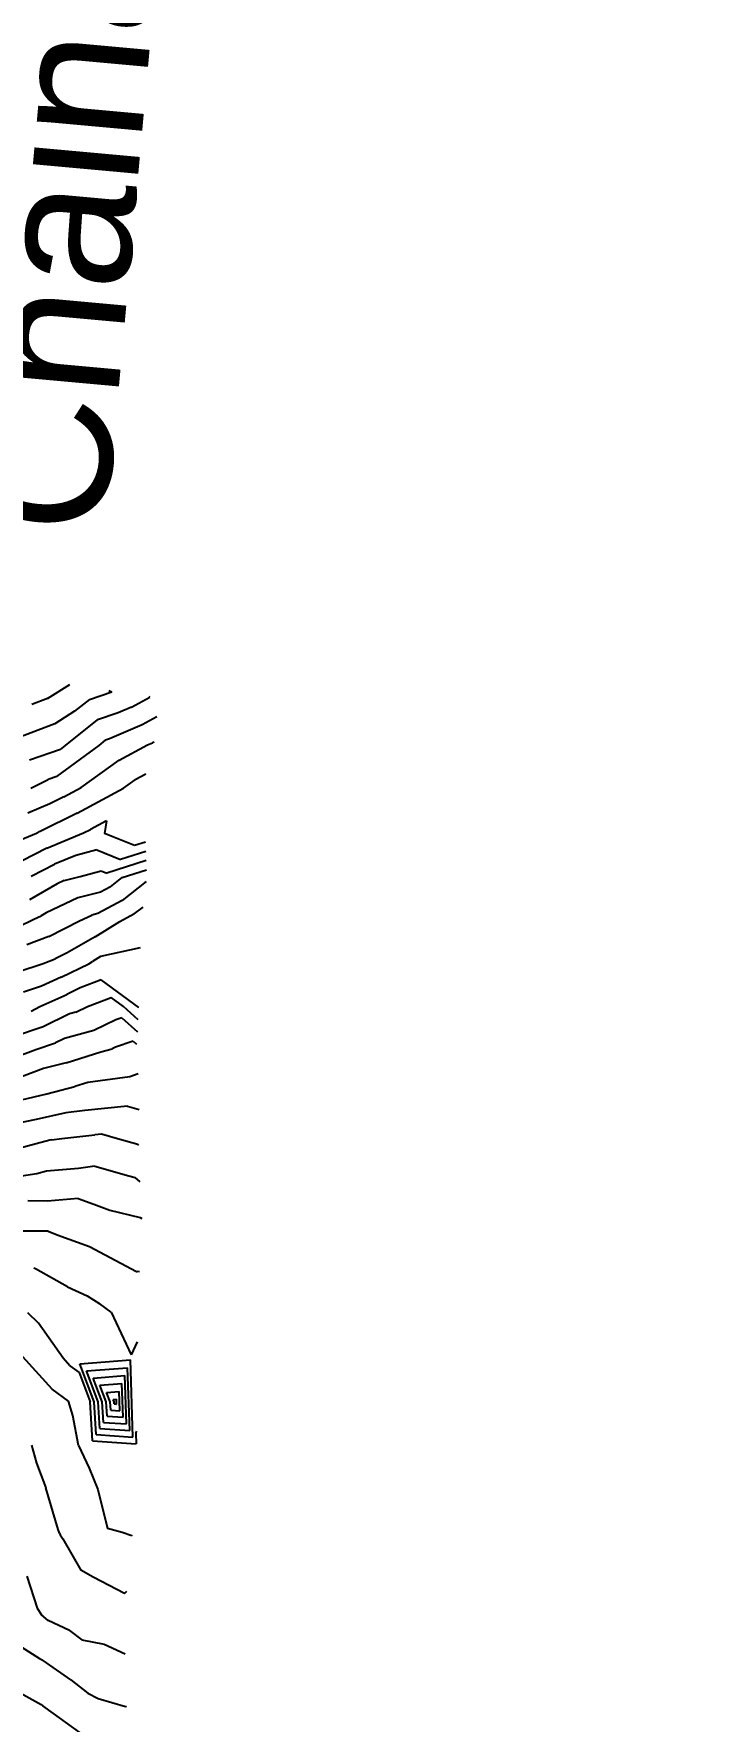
# Model space of a CAD drawing. Header units: metres. Extents: x -1120501 to 1198934, y -4928884 to 66998.
# Drawn here: x 972.2 to 1108.3, y -961 to -615.3 of the extents above; entities that cross this region are included whole.
import ezdxf

# ---------------------------------------------------------------- set-up
doc = ezdxf.new("R2010")
doc.units = ezdxf.units.M
doc.layers.add('Cross Sections', color=10, linetype='Continuous')
doc.layers.add('SURF2CONTOURS', color=7, linetype='Continuous', lineweight=0)
doc.styles.add('DEFAULT', font='arial.ttf', dxfattribs={"height": 28.222222})

msp = doc.modelspace()

# ---------------------------------------------------------------- linework, layer by layer
at = {"color": 7, "lineweight": 0}
msp.add_circle((-684.64, 190.5), 66807.04, dxfattribs=at)
at = {"layer": 'SURF2CONTOURS', "color": 2, "linetype": 'Continuous', "lineweight": -3}
for p, q in [((975.07, -751.44, 261.5), (979.63, -748.58, 261.5)), ((975.07, -751.44, 261.5), (971.82, -752.69, 261.5)), ((992.27, -753.2, 260.5), (989.48, -754.39, 260.5)), ((992.27, -753.2, 260.5), (995.99, -751.19, 260.5)), ((995.99, -751.19, 260.5), (995.76, -751.09, 260.5)), ((978.73, -761.08, 260.5), (985.26, -755.82, 260.5)), ((989.48, -754.39, 260.5), (985.26, -755.82, 260.5)), ((995.55, -760.96, 259.5), (996.54, -760.54, 259.5)), ((996.85, -760.37, 259.5), (996.54, -760.54, 259.5)), ((977.67, -761.87, 260.5), (971.32, -764.11, 260.5)), ((977.67, -761.87, 260.5), (978.73, -761.08, 260.5)), ((981.95, -769.68, 259.5), (989.74, -764.08, 259.5)), ((989.74, -764.08, 259.5), (995.55, -760.96, 259.5)), ((978.35, -771.62, 259.5), (981.95, -769.68, 259.5)), ((975.5, -773.03, 259.5), (971.01, -774.93, 259.5)), ((978.35, -771.62, 259.5), (975.5, -773.03, 259.5)), ((987.09, -776.53, 258.5), (983.82, -778.3, 258.5)), ((987.09, -776.53, 258.5), (986.68, -779.09, 258.5)), ((974.91, -782.12, 258.5), (982.4, -779, 258.5)), ((982.4, -779, 258.5), (983.82, -778.3, 258.5)), ((992.87, -781.6, 258.5), (986.68, -779.09, 258.5)), ((995.12, -780.88, 258.5), (992.87, -781.6, 258.5)), ((974.91, -782.12, 258.5), (969.87, -784.69, 258.5)), ((995.25, -784.67, 257.5), (987.18, -787.25, 257.5)), ((978.44, -788.77, 257.5), (981.74, -787.94, 257.5)), ((981.74, -787.94, 257.5), (986, -786.77, 257.5)), ((986, -786.77, 257.5), (987.18, -787.25, 257.5)), ((977, -789.45, 257.5), (971.32, -792.71, 257.5)), ((978.44, -788.77, 257.5), (977, -789.45, 257.5)), ((995.26, -788.96, 256.5), (990.34, -792.81, 256.5)), ((990.34, -792.81, 256.5), (985.34, -795.5, 256.5)), ((975.29, -800.23, 256.5), (981.61, -796.99, 256.5)), ((981.61, -796.99, 256.5), (984.09, -795.82, 256.5)), ((985.34, -795.5, 256.5), (984.09, -795.82, 256.5)), ((975.29, -800.23, 256.5), (970.83, -801.9, 256.5)), ((983.47, -805.82, 255.5), (984.28, -805.37, 255.5)), ((985.92, -804.34, 255.5), (984.28, -805.37, 255.5)), ((994.01, -802.55, 255.5), (985.92, -804.34, 255.5)), ((977.83, -808.56, 255.5), (973.79, -810.37, 255.5)), ((977.83, -808.56, 255.5), (983.47, -805.82, 255.5)), ((973.79, -810.37, 255.5), (970.1, -811.59, 255.5)), ((980.87, -815.71, 254.5), (979.53, -816.08, 254.5)), ((980.87, -815.71, 254.5), (983.2, -814.59, 254.5)), ((983.2, -814.59, 254.5), (988.07, -812.71, 254.5)), ((990.61, -814.57, 254.5), (988.07, -812.71, 254.5)), ((993.6, -817.29, 254.5), (990.61, -814.57, 254.5)), ((974.16, -818.75, 254.5), (968.1, -820.8, 254.5)), ((979.53, -816.08, 254.5), (974.16, -818.75, 254.5)), ((988.94, -822.87, 253.5), (988.26, -823.2, 253.5)), ((992.59, -821.66, 253.5), (988.94, -822.87, 253.5)), ((992.59, -821.66, 253.5), (993.27, -822.28, 253.5)), ((978.83, -826.08, 253.5), (974.25, -827.28, 253.5)), ((978.83, -826.08, 253.5), (985.93, -823.84, 253.5)), ((985.93, -823.84, 253.5), (988.26, -823.2, 253.5)), ((974.25, -827.28, 253.5), (968.27, -829.51, 253.5)), ((978.77, -836.32, 252.5), (972.7, -837.72, 252.5)), ((982.65, -835.9, 252.5), (978.77, -836.32, 252.5)), ((991.39, -834.98, 252.5), (982.65, -835.9, 252.5)), ((991.39, -834.98, 252.5), (993.79, -835.69, 252.5)), ((972.7, -837.72, 252.5), (966.46, -838.98, 252.5)), ((972.88, -848.84, 251.5), (965.66, -849.96, 251.5)), ((974.83, -848.31, 251.5), (972.88, -848.84, 251.5)), ((981.4, -847.76, 251.5), (974.83, -848.31, 251.5)), ((984.71, -847.27, 251.5), (981.4, -847.76, 251.5)), ((984.71, -847.27, 251.5), (991.69, -849.25, 251.5)), ((991.69, -849.25, 251.5), (993, -849.62, 251.5)), ((994.02, -850.48, 251.5), (993, -849.62, 251.5)), ((975.15, -860.59, 250.5), (967.34, -860.59, 250.5)), ((975.15, -860.59, 250.5), (977.04, -861.34, 250.5)), ((977.04, -861.34, 250.5), (983.62, -863.71, 250.5)), ((983.62, -863.71, 250.5), (993.27, -868.83, 250.5)), ((993.27, -868.83, 250.5), (993.38, -868.87, 250.5)), ((993.89, -868.94, 250.5), (993.38, -868.87, 250.5)), ((973.22, -879.41, 249.5), (970.99, -877.34, 249.5)), ((978.24, -886.62, 249.5), (973.22, -879.41, 249.5)), ((979.63, -888.16, 249.5), (978.24, -886.62, 249.5)), ((979.63, -888.16, 249.5), (981.54, -889.56, 249.5)), ((981.54, -889.56, 249.5), (983.78, -895.53, 249.5)), ((983.04, -889.21, 250.5), (991.44, -888.57, 250.5)), ((985.42, -895.54, 250.5), (983.04, -889.21, 250.5)), ((985.78, -892.15, 251.5), (990.29, -891.81, 251.5)), ((990.53, -898.72, 251.5), (990.29, -891.81, 251.5)), ((991.87, -901.44, 250.5), (991.44, -888.57, 250.5)), ((987.06, -895.55, 251.5), (985.78, -892.15, 251.5)), ((988.51, -895.09, 252.5), (989.15, -895.04, 252.5)), ((988.69, -895.57, 252.5), (988.51, -895.09, 252.5)), ((989.18, -896.01, 252.5), (989.15, -895.04, 252.5)), ((984.27, -903.53, 249.5), (983.78, -895.53, 249.5)), ((985.75, -901.02, 250.5), (985.42, -895.54, 250.5)), ((987.23, -898.5, 251.5), (987.06, -895.55, 251.5)), ((987.23, -898.5, 251.5), (990.53, -898.72, 251.5)), ((988.72, -895.98, 252.5), (988.69, -895.57, 252.5)), ((988.72, -895.98, 252.5), (989.18, -896.01, 252.5)), ((985.75, -901.02, 250.5), (991.87, -901.44, 250.5)), ((993.14, -902, 249.5), (993.33, -901.6, 249.5)), ((993.14, -902, 249.5), (993.21, -904.15, 249.5)), ((971.73, -904.42, 248.5), (972.8, -908.13, 248.5)), ((984.27, -903.53, 249.5), (993.21, -904.15, 249.5)), ((972.8, -908.13, 248.5), (974.68, -913.18, 248.5)), ((977.25, -921.73, 248.5), (974.68, -913.18, 248.5)), ((977.52, -922.49, 248.5), (977.25, -921.73, 248.5)), ((977.52, -922.49, 248.5), (977.61, -922.8, 248.5)), ((977.61, -922.8, 248.5), (978.15, -923.62, 248.5)), ((978.15, -923.62, 248.5), (981.88, -930.05, 248.5)), ((984.41, -931.47, 248.5), (981.88, -930.05, 248.5)), ((990.82, -934.81, 248.5), (984.41, -931.47, 248.5)), ((990.82, -934.81, 248.5), (991.26, -934.38, 248.5)), ((968.16, -944.79, 247.5), (973.37, -948.12, 247.5)), ((973.37, -948.12, 247.5), (973.97, -948.4, 247.5)), ((974.8, -949.03, 247.5), (973.97, -948.4, 247.5)), ((979.82, -952.52, 247.5), (974.8, -949.03, 247.5)), ((979.82, -952.52, 247.5), (983.3, -955.27, 247.5)), ((983.3, -955.27, 247.5), (985.44, -956.35, 247.5)), ((985.44, -956.35, 247.5), (991.01, -957.97, 247.5)), ((991.01, -957.97, 247.5), (991.21, -957.89, 247.5))]:
    msp.add_line(p, q, dxfattribs=at)
at = {"layer": 'SURF2CONTOURS', "color": 4, "linetype": 'Continuous', "lineweight": -3}
for p, q in [((983.61, -751.63, 261), (988.22, -750.08, 261)), ((987.6, -749.84, 261), (988.22, -750.08, 261)), ((983.61, -751.63, 261), (980.59, -754.07, 261)), ((976.52, -756.63, 261), (968.81, -759.58, 261)), ((980.59, -754.07, 261), (976.52, -756.63, 261)), ((994.41, -756.87, 260), (987.76, -759.71, 260)), ((997.45, -755.22, 260), (994.41, -756.87, 260)), ((985.59, -761.06, 260), (986.91, -760, 260)), ((987.76, -759.71, 260), (986.91, -760, 260)), ((976.97, -767.42, 260), (985.59, -761.06, 260)), ((976.97, -767.42, 260), (975.18, -768.05, 260)), ((995.16, -766.95, 259), (992.97, -768.12, 259)), ((971.6, -769.85, 260), (975.18, -768.05, 260)), ((981.09, -774.96, 259), (990.62, -769.81, 259)), ((990.62, -769.81, 259), (992.97, -768.12, 259)), ((981.09, -774.96, 259), (973.53, -778.69, 259)), ((965.91, -781.94, 259), (972.8, -779.02, 259)), ((972.8, -779.02, 259), (973.29, -778.79, 259)), ((973.53, -778.69, 259), (973.29, -778.79, 259)), ((980.85, -783.6, 258), (976.5, -785.41, 258)), ((985.11, -782.43, 258), (980.85, -783.6, 258)), ((985.11, -782.43, 258), (990.02, -784.42, 258)), ((995.18, -782.78, 258), (990.02, -784.42, 258)), ((971.66, -787.88, 258), (976.5, -785.41, 258)), ((987.94, -790.04, 257), (990.34, -788.16, 257)), ((990.34, -788.16, 257), (995.32, -786.57, 257)), ((985.9, -791.13, 257), (981.27, -792.29, 257)), ((987.94, -790.04, 257), (985.9, -791.13, 257)), ((981.27, -792.29, 257), (974.77, -795.37, 257)), ((994.53, -794.19, 256), (992.75, -795.58, 256)), ((965.7, -799.88, 257), (972.25, -796.67, 257)), ((972.25, -796.67, 257), (973.71, -795.98, 257)), ((974.77, -795.37, 257), (973.71, -795.98, 257)), ((984.8, -800.31, 256), (989.87, -797.13, 256)), ((989.87, -797.13, 256), (992.75, -795.58, 256)), ((984.8, -800.31, 256), (979.07, -803.53, 256)), ((974.13, -805.72, 256), (976.63, -804.78, 256)), ((979.07, -803.53, 256), (976.63, -804.78, 256)), ((968.93, -807.45, 256), (974.13, -805.72, 256)), ((973.5, -814.56, 255), (978.99, -812.11, 255)), ((981.76, -810.76, 255), (978.99, -812.11, 255)), ((986.06, -809.1, 255), (981.76, -810.76, 255)), ((993.72, -814.75, 255), (986.06, -809.1, 255)), ((971.66, -815.48, 255), (973.5, -814.56, 255)), ((993.76, -814.79, 255), (993.72, -814.75, 255)), ((989.03, -817.3, 254), (984.56, -819.46, 254)), ((990.25, -816.9, 254), (989.03, -817.3, 254)), ((990.25, -816.9, 254), (993.44, -819.78, 254)), ((972.67, -823.38, 254), (976.66, -822.03, 254)), ((978.49, -821.12, 254), (976.66, -822.03, 254)), ((984.56, -819.46, 254), (978.49, -821.12, 254)), ((967.52, -825.31, 254), (972.67, -823.38, 254)), ((991.93, -828.99, 253), (983.27, -830.14, 253)), ((993.6, -828.36, 253), (991.93, -828.99, 253)), ((969.69, -833.67, 253), (974.87, -832.47, 253)), ((974.87, -832.47, 253), (980.64, -830.98, 253)), ((983.27, -830.14, 253), (980.64, -830.98, 253)), ((975.49, -841.93, 252), (968.12, -843.94, 252)), ((975.88, -841.89, 252), (975.49, -841.93, 252)), ((975.88, -841.89, 252), (977.99, -841.58, 252)), ((977.99, -841.58, 252), (984.76, -840.83, 252)), ((986.13, -840.69, 252), (984.76, -840.83, 252)), ((989.4, -841.66, 252), (986.13, -840.69, 252)), ((993.55, -842.82, 252), (989.4, -841.66, 252)), ((993.71, -842.96, 252), (993.55, -842.82, 252)), ((981.35, -853.92, 251), (975.02, -854.41, 251)), ((981.35, -853.92, 251), (984.56, -855.06, 251)), ((975.02, -854.41, 251), (970.99, -854.37, 251)), ((984.56, -855.06, 251), (987.78, -856.27, 251)), ((987.78, -856.27, 251), (994.04, -857.76, 251)), ((994.04, -857.76, 251), (994.33, -858, 251)), ((972.55, -868.31, 250), (972.22, -868.18, 250)), ((979.16, -872.02, 250), (972.55, -868.31, 250)), ((979.16, -872.02, 250), (983.17, -873.87, 250)), ((983.17, -873.87, 250), (985.76, -875.48, 250)), ((988.07, -877.21, 250), (985.76, -875.48, 250)), ((988.07, -877.21, 250), (992.16, -885.95, 250)), ((993.39, -883.25, 250), (992.16, -885.95, 250)), ((976.02, -892.98, 249), (969.99, -886.32, 249)), ((981.67, -887.74, 250), (992.01, -886.96, 250)), ((984.6, -895.53, 250), (981.67, -887.74, 250)), ((992.54, -902.79, 250), (992.01, -886.96, 250)), ((984.41, -890.68, 251), (990.86, -890.19, 251)), ((986.24, -895.55, 251), (984.41, -890.68, 251)), ((991.2, -900.08, 251), (990.86, -890.19, 251)), ((979.33, -895.41, 249), (976.02, -892.98, 249)), ((980.22, -898.37, 249), (979.33, -895.41, 249)), ((987.14, -893.62, 252), (989.72, -893.42, 252)), ((987.87, -895.56, 252), (987.14, -893.62, 252)), ((989.85, -897.37, 252), (989.72, -893.42, 252)), ((981.4, -904.5, 249), (980.22, -898.37, 249)), ((985.01, -902.28, 250), (984.6, -895.53, 250)), ((986.49, -899.76, 251), (986.24, -895.55, 251)), ((987.98, -897.24, 252), (987.87, -895.56, 252)), ((987.98, -897.24, 252), (989.85, -897.37, 252)), ((985.01, -902.28, 250), (992.54, -902.79, 250)), ((986.49, -899.76, 251), (991.2, -900.08, 251)), ((981.4, -904.5, 249), (983.56, -909.15, 249)), ((983.56, -909.15, 249), (985.37, -913.52, 249)), ((985.37, -913.52, 249), (987.34, -921.49, 249)), ((990.3, -922.32, 249), (987.34, -921.49, 249)), ((992.3, -923, 249), (990.3, -922.32, 249)), ((992.36, -922.94, 249), (992.3, -923, 249)), ((970.81, -931.26, 248), (972.95, -937.82, 248)), ((972.95, -937.82, 248), (973.83, -939.18, 248)), ((975.17, -940.37, 248), (973.83, -939.18, 248)), ((979.53, -942.4, 248), (975.17, -940.37, 248)), ((979.53, -942.4, 248), (982.09, -944.35, 248)), ((982.09, -944.35, 248), (986.65, -945.21, 248)), ((986.65, -945.21, 248), (990.97, -947.16, 248)), ((967.58, -954.17, 247), (973.77, -957.59, 247)), ((973.77, -957.59, 247), (974.11, -957.83, 247)), ((974.54, -958.16, 247), (974.11, -957.83, 247)), ((981.68, -963.32, 247), (974.54, -958.16, 247))]:
    msp.add_line(p, q, dxfattribs=at)

# ---------------------------------------------------------------- texts
at = {"layer": 'Cross Sections', "linetype": 'Continuous', "lineweight": 0, "insert": (958.74, -716.04, 284), "char_height": 28.2222, "attachment_point": 1, "rotation": 84.805, "style": 'DEFAULT'}
msp.add_mtext_dynamic_manual_height_columns('Chainage 3905', width=291.8978, gutter_width=141.11, heights=[20.2], dxfattribs=at)

doc.saveas('drawing.dxf')
